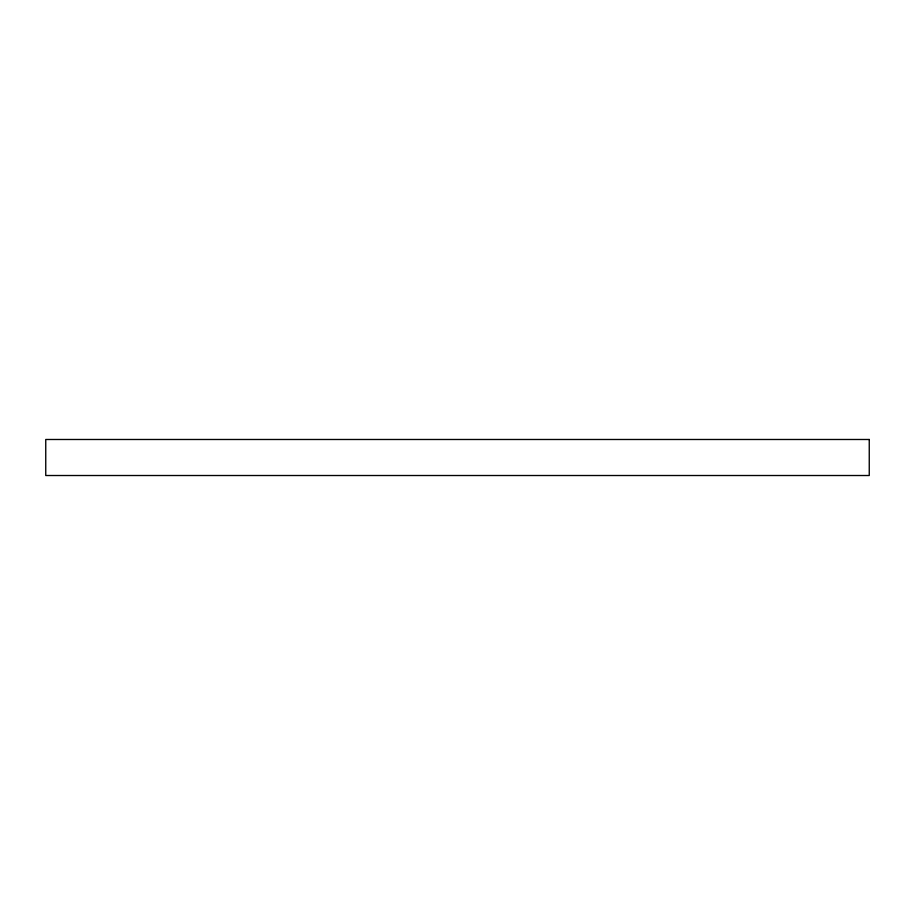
<?xml version="1.0" encoding="UTF-8"?>
<svg xmlns="http://www.w3.org/2000/svg" width="915" height="915" viewBox="0 0 915 915"><rect width="100%" height="100%" fill="white"/><g stroke="black" fill="none" stroke-linecap="round" stroke-linejoin="round"><path stroke-width="1.37" d="M869.25 439.486L45.75 439.486L45.75 475.514L869.25 475.514L869.25 439.486"/></g></svg>
